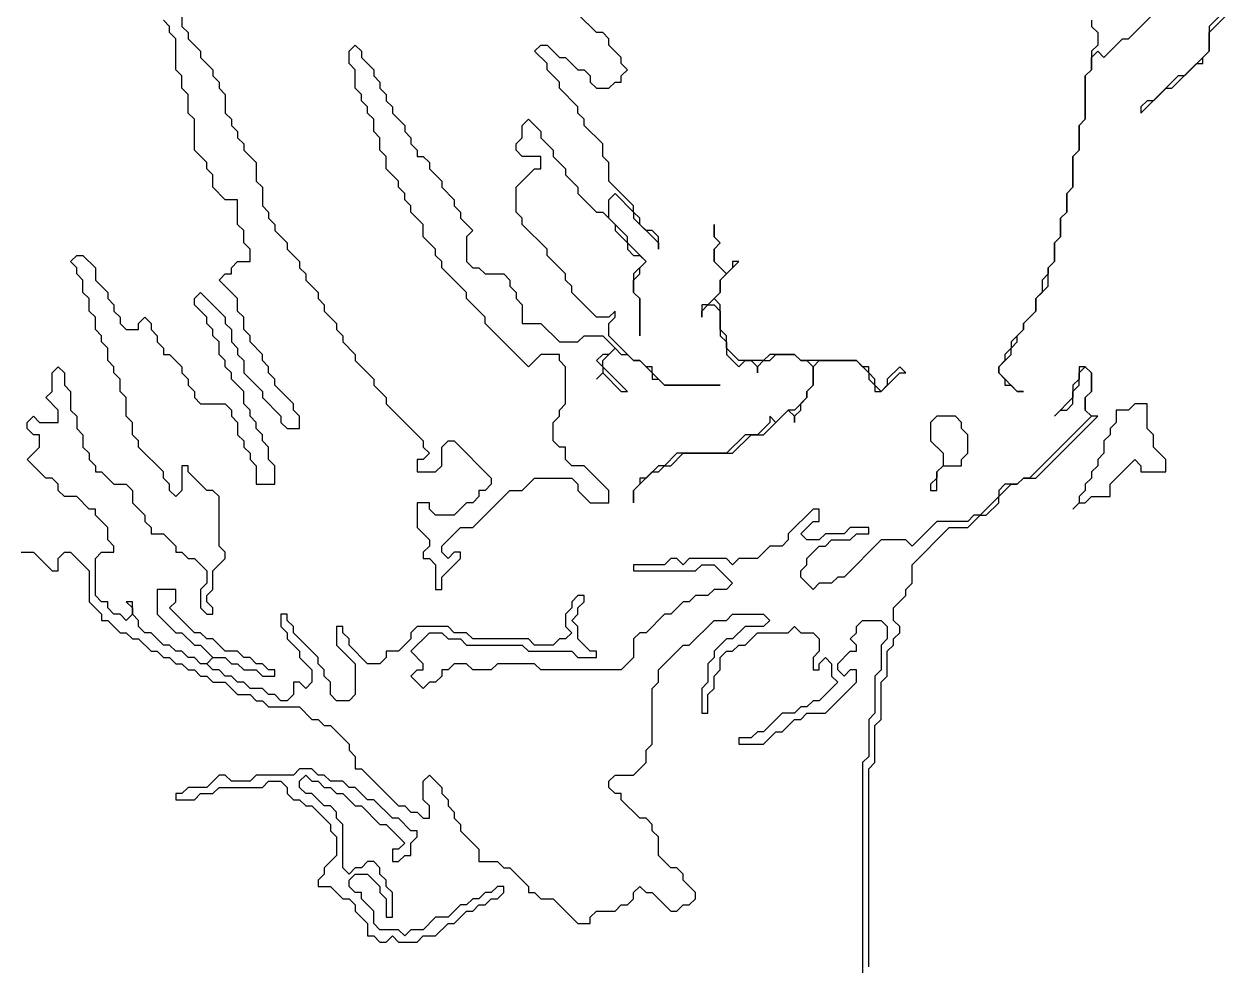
# Model space of a CAD drawing. Header units: metres. Extents: x 0 to 100, y 0 to 129.
# Drawn here: x 49.738 to 54.625, y 109.45 to 113.259 of the extents above; entities that cross this region are included whole.
import ezdxf

# ---------------------------------------------------------------- set-up
doc = ezdxf.new("R2010")
doc.units = ezdxf.units.M

msp = doc.modelspace()

# ---------------------------------------------------------------- linework, layer by layer
for points in [[(54.05, 113.275), (54.05, 113.25), (54.075, 113.225), (54.075, 113.175), (54.05, 113.15), (54.05, 113.075), (54.025, 113.05), (54.025, 112.875), (54, 112.85), (54, 112.75), (53.975, 112.725), (53.975, 112.6), (53.95, 112.575), (53.95, 112.5), (53.925, 112.475), (53.925, 112.4), (53.9, 112.375), (53.9, 112.3), (53.875, 112.275), (53.875, 112.25), (53.85, 112.225), (53.85, 112.175), (53.825, 112.15), (53.825, 112.1), (53.775, 112.05), (53.775, 112.025), (53.725, 111.975), (53.725, 111.95), (53.7, 111.925), (53.7, 111.9), (53.675, 111.875), (53.675, 111.85), (53.7, 111.825), (53.7, 111.8), (53.725, 111.8), (53.75, 111.775), (53.775, 111.775), (53.75, 111.775), (53.675, 111.85), (53.675, 111.875), (53.725, 111.925), (53.725, 111.95), (53.75, 111.975), (53.75, 112), (53.775, 112.025), (53.775, 112.05), (53.825, 112.1), (53.825, 112.15), (53.875, 112.2), (53.875, 112.275), (53.9, 112.3), (53.9, 112.375), (53.925, 112.4), (53.925, 112.475), (53.95, 112.5), (53.95, 112.575), (53.975, 112.6), (53.975, 112.725), (54, 112.75), (54, 112.85), (54.025, 112.875), (54.025, 113.05), (54.05, 113.075), (54.05, 113.125), (54.075, 113.15), (54.1, 113.125), (54.175, 113.2), (54.2, 113.2), (54.575, 113.575)], [(50.375, 113.3), (50.375, 113.25), (50.4, 113.225), (50.4, 113.2), (50.45, 113.15), (50.45, 113.125), (50.5, 113.075), (50.5, 113.05), (50.525, 113.025), (50.525, 113), (50.55, 112.975), (50.55, 112.9), (50.575, 112.875), (50.575, 112.85), (50.6, 112.825), (50.6, 112.8), (50.625, 112.775), (50.625, 112.75), (50.675, 112.7), (50.675, 112.625), (50.7, 112.6), (50.7, 112.525), (50.725, 112.5), (50.725, 112.475), (50.75, 112.45), (50.75, 112.425), (50.8, 112.375), (50.8, 112.35), (50.85, 112.3), (50.85, 112.275), (50.875, 112.25), (50.875, 112.225), (50.925, 112.175), (50.925, 112.15), (50.95, 112.125), (50.95, 112.1), (51, 112.05), (51, 112.025), (51.025, 112), (51.025, 111.975), (51.075, 111.925), (51.075, 111.9), (51.15, 111.825), (51.15, 111.8), (51.2, 111.75), (51.2, 111.725), (51.35, 111.575), (51.35, 111.55), (51.375, 111.525), (51.35, 111.5), (51.325, 111.5), (51.325, 111.45), (51.4, 111.45), (51.425, 111.475), (51.425, 111.55), (51.45, 111.575), (51.475, 111.575), (51.625, 111.425), (51.625, 111.4), (51.6, 111.375), (51.575, 111.375), (51.575, 111.35), (51.55, 111.325), (51.525, 111.325), (51.475, 111.275), (51.4, 111.275), (51.375, 111.3), (51.375, 111.325), (51.325, 111.325), (51.325, 111.225), (51.375, 111.175), (51.375, 111.15), (51.35, 111.125), (51.35, 111.1), (51.375, 111.1), (51.4, 111.075), (51.4, 110.975), (51.425, 110.975), (51.425, 111.025), (51.5, 111.1), (51.5, 111.125), (51.475, 111.125), (51.45, 111.1), (51.425, 111.125), (51.425, 111.15), (51.5, 111.225), (51.55, 111.225), (51.7, 111.375), (51.75, 111.375), (51.8, 111.425), (51.95, 111.425), (51.975, 111.4), (51.975, 111.375), (52.025, 111.325), (52.1, 111.325), (52.1, 111.375), (52, 111.475), (51.95, 111.475), (51.925, 111.5), (51.925, 111.55), (51.9, 111.55), (51.875, 111.575), (51.875, 111.65), (51.9, 111.675), (51.9, 111.7), (51.925, 111.725), (51.925, 111.875), (51.9, 111.9), (51.9, 111.925), (51.825, 111.925), (51.775, 111.875), (51.6, 112.05), (51.6, 112.075), (51.525, 112.15), (51.525, 112.175), (51.425, 112.275), (51.425, 112.3), (51.4, 112.325), (51.4, 112.35), (51.35, 112.4), (51.35, 112.45), (51.3, 112.5), (51.3, 112.525), (51.275, 112.55), (51.275, 112.575), (51.25, 112.6), (51.25, 112.625), (51.2, 112.675), (51.2, 112.725), (51.175, 112.75), (51.175, 112.8), (51.15, 112.825), (51.15, 112.875), (51.125, 112.9), (51.125, 112.925), (51.1, 112.95), (51.1, 112.975), (51.075, 113), (51.075, 113.075), (51.05, 113.1), (51.05, 113.15), (51.075, 113.175), (51.1, 113.15), (51.1, 113.125), (51.15, 113.075), (51.15, 113.05), (51.175, 113.025), (51.175, 113), (51.2, 112.975), (51.2, 112.95), (51.225, 112.925), (51.225, 112.9), (51.275, 112.85), (51.275, 112.825), (51.3, 112.8), (51.3, 112.775), (51.325, 112.75), (51.325, 112.725), (51.35, 112.725), (51.375, 112.7), (51.375, 112.675), (51.425, 112.625), (51.425, 112.6), (51.475, 112.55), (51.475, 112.525), (51.5, 112.5), (51.5, 112.475), (51.55, 112.425), (51.525, 112.4), (51.525, 112.3), (51.55, 112.275), (51.575, 112.275), (51.6, 112.25), (51.675, 112.25), (51.7, 112.225), (51.7, 112.2), (51.725, 112.175), (51.725, 112.15), (51.75, 112.125), (51.75, 112.05), (51.825, 112.05), (51.9, 111.975), (51.975, 111.975), (52, 112), (52.075, 112), (52.125, 111.95), (52.1, 111.925), (52.075, 111.925), (52.05, 111.9), (52.075, 111.875), (52.075, 111.85), (52.05, 111.825), (52.075, 111.85), (52.15, 111.775), (52.175, 111.775), (52.075, 111.875), (52.075, 111.9), (52.125, 111.95), (52.15, 111.925), (52.175, 111.925), (52.2, 111.9), (52.225, 111.9), (52.275, 111.85), (52.275, 111.825), (52.3, 111.825), (52.325, 111.8), (52.55, 111.8), (52.325, 111.8), (52.275, 111.85), (52.275, 111.875), (52.25, 111.875), (52.225, 111.9), (52.2, 111.9), (52.1, 112), (52.1, 112.05), (52.125, 112.075), (52.125, 112.1), (52.1, 112.075), (52.05, 112.075), (51.95, 112.175), (51.95, 112.2), (51.925, 112.225), (51.925, 112.25), (51.85, 112.325), (51.85, 112.35), (51.75, 112.45), (51.75, 112.475), (51.725, 112.5), (51.725, 112.6), (51.8, 112.675), (51.825, 112.675), (51.825, 112.725), (51.75, 112.725), (51.725, 112.75), (51.725, 112.775), (51.75, 112.8), (51.75, 112.85), (51.775, 112.875), (51.825, 112.825), (51.825, 112.8), (51.875, 112.75), (51.875, 112.725), (51.925, 112.675), (51.925, 112.65), (51.975, 112.6), (51.975, 112.575), (52.05, 112.5), (52.075, 112.5), (52.125, 112.45), (52.125, 112.425), (52.175, 112.375), (52.175, 112.35), (52.2, 112.325), (52.225, 112.325), (52.25, 112.3), (52.2, 112.25), (52.2, 112.175), (52.225, 112.15), (52.225, 112), (52.225, 112.15), (52.2, 112.175), (52.2, 112.225), (52.225, 112.25), (52.225, 112.275), (52.25, 112.3), (52.175, 112.375), (52.175, 112.4), (52.1, 112.475), (52.1, 112.55), (52.125, 112.575), (52.2, 112.5), (52.2, 112.475), (52.3, 112.375), (52.3, 112.35), (52.3, 112.4), (52.275, 112.425), (52.25, 112.425), (52.225, 112.45), (52.225, 112.475), (52.2, 112.5), (52.2, 112.525), (52.1, 112.625), (52.1, 112.7), (52.075, 112.725), (52.075, 112.775), (52, 112.85), (52, 112.875), (51.975, 112.9), (51.975, 112.925), (51.9, 113), (51.9, 113.025), (51.85, 113.075), (51.85, 113.1), (51.8, 113.15), (51.825, 113.175), (51.85, 113.175), (51.9, 113.125), (51.925, 113.125), (51.975, 113.075), (52, 113.075), (52.025, 113.05), (52.025, 113.025), (52.05, 113), (52.1, 113), (52.125, 113.025), (52.15, 113.025), (52.15, 113.05), (52.175, 113.075), (52.15, 113.1), (52.15, 113.125), (52.1, 113.175), (52.1, 113.2), (52.075, 113.225), (52.05, 113.225), (51.975, 113.3)], [(54.575, 113.3), (54.525, 113.25), (54.525, 113.15), (54.425, 113.05), (54.4, 113.05), (54.3, 112.95), (54.275, 112.95), (54.25, 112.925), (54.25, 112.9), (54.35, 113), (54.375, 113), (54.475, 113.1), (54.5, 113.1), (54.5, 113.125), (54.525, 113.15), (54.525, 113.225), (54.625, 113.325)], [(53.15, 109.45), (53.15, 110.25), (53.175, 110.275), (53.175, 110.425), (53.2, 110.45), (53.2, 110.6), (53.225, 110.625), (53.225, 110.725), (53.25, 110.75), (53.25, 110.775), (53.275, 110.8), (53.275, 110.825), (53.25, 110.85), (53.25, 110.9), (53.3, 110.95), (53.3, 110.975), (53.325, 111), (53.325, 111.075), (53.475, 111.225), (53.55, 111.225), (53.6, 111.275), (53.625, 111.275), (53.675, 111.325), (53.675, 111.35), (53.725, 111.4), (53.75, 111.4), (53.775, 111.425), (53.825, 111.425), (54.075, 111.675), (54.05, 111.675), (54.025, 111.7), (54.025, 111.75), (54.05, 111.775), (54.05, 111.85), (54.025, 111.875), (54, 111.875), (54, 111.825), (53.975, 111.8), (53.975, 111.75), (53.9, 111.675), (53.925, 111.7), (53.95, 111.7), (53.975, 111.725), (53.975, 111.775), (54, 111.8), (54, 111.85), (54.025, 111.875), (54.05, 111.85), (54.05, 111.775), (54.025, 111.75), (54.025, 111.7), (54.05, 111.675), (53.8, 111.425), (53.775, 111.425), (53.75, 111.4), (53.7, 111.4), (53.675, 111.375), (53.675, 111.35), (53.6, 111.275), (53.575, 111.275), (53.55, 111.25), (53.425, 111.25), (53.325, 111.15), (53.3, 111.175), (53.2, 111.175), (53.05, 111.025), (53.025, 111.025), (53, 111), (52.95, 111), (52.925, 110.975), (52.875, 111.025), (52.875, 111.05), (52.9, 111.075), (52.9, 111.1), (52.95, 111.15), (52.975, 111.15), (53, 111.175), (53.075, 111.175), (53.1, 111.2), (53.15, 111.2), (53.15, 111.225), (53.075, 111.225), (53.05, 111.2), (52.975, 111.2), (52.95, 111.175), (52.9, 111.175), (52.875, 111.2), (52.925, 111.25), (52.95, 111.25), (52.95, 111.3), (52.925, 111.3), (52.825, 111.2), (52.825, 111.175), (52.8, 111.15), (52.75, 111.15), (52.7, 111.1), (52.625, 111.1), (52.6, 111.075), (52.575, 111.1), (52.425, 111.1), (52.4, 111.075), (52.375, 111.1), (52.35, 111.1), (52.325, 111.075), (52.2, 111.075), (52.2, 111.05), (52.45, 111.05), (52.475, 111.075), (52.525, 111.075), (52.6, 111), (52.575, 110.975), (52.525, 110.975), (52.5, 110.95), (52.45, 110.95), (52.425, 110.925), (52.4, 110.925), (52.35, 110.875), (52.325, 110.875), (52.25, 110.8), (52.225, 110.8), (52.2, 110.775), (52.2, 110.7), (52.15, 110.65), (51.825, 110.65), (51.8, 110.675), (51.65, 110.675), (51.625, 110.65), (51.55, 110.65), (51.525, 110.675), (51.475, 110.675), (51.45, 110.65), (51.425, 110.65), (51.425, 110.625), (51.4, 110.6), (51.375, 110.6), (51.35, 110.575), (51.3, 110.625), (51.325, 110.65), (51.35, 110.65), (51.35, 110.675), (51.3, 110.725), (51.375, 110.8), (51.425, 110.8), (51.45, 110.775), (51.5, 110.775), (51.525, 110.75), (51.75, 110.75), (51.775, 110.725), (51.95, 110.725), (51.975, 110.7), (52.05, 110.7), (52.05, 110.725), (52.025, 110.725), (51.975, 110.775), (51.975, 110.825), (51.95, 110.85), (51.975, 110.875), (51.975, 110.9), (52, 110.925), (52, 110.95), (51.975, 110.95), (51.95, 110.925), (51.95, 110.9), (51.925, 110.875), (51.925, 110.825), (51.95, 110.8), (51.925, 110.775), (51.9, 110.775), (51.875, 110.75), (51.8, 110.75), (51.775, 110.775), (51.55, 110.775), (51.525, 110.8), (51.475, 110.8), (51.45, 110.825), (51.325, 110.825), (51.3, 110.8), (51.3, 110.775), (51.25, 110.725), (51.2, 110.725), (51.2, 110.7), (51.175, 110.675), (51.125, 110.675), (51.05, 110.75), (51.05, 110.775), (51.025, 110.8), (51.025, 110.825), (51, 110.825), (51, 110.75), (51.075, 110.675), (51.075, 110.55), (51.05, 110.525), (51, 110.525), (50.975, 110.55), (50.975, 110.6), (50.95, 110.625), (50.95, 110.65), (50.925, 110.675), (50.925, 110.7), (50.825, 110.8), (50.825, 110.825), (50.8, 110.85), (50.8, 110.875), (50.775, 110.875), (50.775, 110.825), (50.8, 110.8), (50.8, 110.775), (50.85, 110.725), (50.85, 110.7), (50.9, 110.65), (50.9, 110.6), (50.875, 110.575), (50.85, 110.6), (50.825, 110.6), (50.825, 110.55), (50.8, 110.525), (50.775, 110.525), (50.75, 110.55), (50.725, 110.55), (50.7, 110.575), (50.65, 110.575), (50.625, 110.6), (50.6, 110.6), (50.575, 110.625), (50.55, 110.625), (50.525, 110.65), (50.5, 110.65), (50.475, 110.675), (50.5, 110.7), (50.55, 110.7), (50.575, 110.675), (50.6, 110.675), (50.625, 110.65), (50.675, 110.65), (50.7, 110.625), (50.75, 110.625), (50.75, 110.65), (50.725, 110.65), (50.7, 110.675), (50.675, 110.675), (50.65, 110.7), (50.625, 110.7), (50.6, 110.725), (50.55, 110.725), (50.5, 110.775), (50.475, 110.775), (50.45, 110.8), (50.425, 110.8), (50.325, 110.9), (50.35, 110.925), (50.35, 110.975), (50.275, 110.975), (50.275, 110.875), (50.35, 110.8), (50.375, 110.8), (50.425, 110.75), (50.45, 110.75), (50.5, 110.7), (50.475, 110.675), (50.45, 110.675), (50.425, 110.7), (50.4, 110.7), (50.375, 110.725), (50.35, 110.725), (50.325, 110.75), (50.3, 110.75), (50.25, 110.8), (50.225, 110.8), (50.2, 110.825), (50.2, 110.85), (50.175, 110.875), (50.175, 110.925), (50.15, 110.925), (50.175, 110.9), (50.175, 110.875), (50.15, 110.85), (50.125, 110.875), (50.1, 110.875), (50.075, 110.9), (50.075, 110.925), (50.05, 110.925), (50.025, 110.95), (50.025, 111.1), (50.05, 111.125), (50.1, 111.125), (50.1, 111.15), (50.075, 111.175), (50.075, 111.225), (50.025, 111.275), (50.025, 111.3), (50, 111.3), (49.95, 111.35), (49.9, 111.35), (49.875, 111.375), (49.875, 111.4), (49.85, 111.425), (49.825, 111.425), (49.75, 111.5), (49.8, 111.55), (49.8, 111.6), (49.775, 111.6), (49.75, 111.625), (49.75, 111.65), (49.775, 111.675), (49.8, 111.65), (49.875, 111.65), (49.875, 111.7), (49.825, 111.75), (49.85, 111.775), (49.85, 111.85), (49.875, 111.875), (49.9, 111.85), (49.9, 111.8), (49.925, 111.775), (49.925, 111.7), (49.95, 111.675), (49.95, 111.625), (49.975, 111.6), (49.975, 111.55), (50, 111.525), (50, 111.5), (50.025, 111.475), (50.025, 111.45), (50.05, 111.45), (50.1, 111.4), (50.15, 111.4), (50.175, 111.375), (50.175, 111.325), (50.225, 111.275), (50.225, 111.25), (50.25, 111.225), (50.25, 111.2), (50.3, 111.2), (50.35, 111.15), (50.35, 111.125), (50.375, 111.125), (50.4, 111.1), (50.425, 111.1), (50.475, 111.05), (50.475, 111), (50.45, 110.975), (50.45, 110.9), (50.475, 110.875), (50.5, 110.875), (50.5, 110.9), (50.475, 110.925), (50.475, 110.95), (50.5, 110.975), (50.5, 111.05), (50.55, 111.1), (50.55, 111.125), (50.525, 111.15), (50.525, 111.35), (50.5, 111.375), (50.475, 111.375), (50.4, 111.45), (50.4, 111.475), (50.375, 111.475), (50.375, 111.375), (50.35, 111.35), (50.325, 111.375), (50.325, 111.4), (50.3, 111.425), (50.3, 111.45), (50.2, 111.55), (50.2, 111.575), (50.175, 111.6), (50.175, 111.65), (50.15, 111.675), (50.15, 111.75), (50.125, 111.775), (50.125, 111.825), (50.1, 111.85), (50.1, 111.875), (50.075, 111.9), (50.075, 111.95), (50.05, 111.975), (50.05, 112), (50.025, 112.025), (50.025, 112.075), (50, 112.1), (50, 112.15), (49.975, 112.175), (49.975, 112.225), (49.95, 112.25), (49.95, 112.275), (49.925, 112.3), (49.95, 112.325), (49.975, 112.325), (50.025, 112.275), (50.025, 112.225), (50.075, 112.175), (50.075, 112.15), (50.1, 112.125), (50.1, 112.1), (50.125, 112.075), (50.125, 112.05), (50.15, 112.025), (50.2, 112.025), (50.2, 112.05), (50.225, 112.075), (50.25, 112.05), (50.25, 112.025), (50.275, 112), (50.275, 111.975), (50.3, 111.95), (50.3, 111.925), (50.325, 111.925), (50.375, 111.875), (50.375, 111.85), (50.4, 111.825), (50.4, 111.8), (50.425, 111.775), (50.425, 111.75), (50.45, 111.725), (50.55, 111.725), (50.575, 111.7), (50.575, 111.675), (50.6, 111.65), (50.6, 111.6), (50.625, 111.575), (50.625, 111.55), (50.65, 111.525), (50.65, 111.5), (50.675, 111.475), (50.675, 111.4), (50.75, 111.4), (50.75, 111.475), (50.725, 111.5), (50.725, 111.55), (50.7, 111.575), (50.7, 111.6), (50.675, 111.625), (50.675, 111.65), (50.65, 111.675), (50.65, 111.7), (50.625, 111.725), (50.625, 111.775), (50.575, 111.825), (50.575, 111.85), (50.55, 111.875), (50.55, 111.9), (50.525, 111.925), (50.525, 111.975), (50.5, 112), (50.5, 112.025), (50.475, 112.05), (50.475, 112.075), (50.425, 112.125), (50.425, 112.15), (50.45, 112.175), (50.55, 112.075), (50.55, 112.05), (50.575, 112.025), (50.575, 111.975), (50.6, 111.95), (50.6, 111.925), (50.625, 111.9), (50.625, 111.85), (50.7, 111.775), (50.7, 111.75), (50.775, 111.675), (50.775, 111.65), (50.8, 111.625), (50.85, 111.625), (50.85, 111.675), (50.825, 111.7), (50.825, 111.725), (50.75, 111.8), (50.75, 111.825), (50.725, 111.85), (50.725, 111.875), (50.7, 111.9), (50.7, 111.925), (50.65, 111.975), (50.65, 112), (50.625, 112.025), (50.625, 112.075), (50.6, 112.1), (50.6, 112.15), (50.525, 112.225), (50.55, 112.25), (50.575, 112.25), (50.575, 112.275), (50.6, 112.3), (50.65, 112.3), (50.65, 112.35), (50.625, 112.375), (50.625, 112.425), (50.6, 112.45), (50.6, 112.55), (50.55, 112.55), (50.5, 112.6), (50.5, 112.65), (50.475, 112.675), (50.475, 112.7), (50.425, 112.75), (50.425, 112.875), (50.4, 112.9), (50.4, 112.975), (50.375, 113), (50.375, 113.05), (50.35, 113.075), (50.35, 113.2), (50.325, 113.225), (50.325, 113.25), (50.3, 113.275)], [(52.525, 112.45), (52.525, 112.4), (52.55, 112.375), (52.525, 112.35), (52.525, 112.3), (52.575, 112.25), (52.55, 112.225), (52.55, 112.175), (52.5, 112.125), (52.475, 112.125), (52.475, 112.075), (52.475, 112.1), (52.5, 112.125), (52.525, 112.125), (52.55, 112.1), (52.55, 112), (52.575, 111.975), (52.575, 111.925), (52.625, 111.875), (52.65, 111.9), (52.675, 111.9), (52.7, 111.875), (52.7, 111.85), (52.7, 111.875), (52.725, 111.9), (52.75, 111.9), (52.775, 111.925), (52.85, 111.925), (52.875, 111.9), (52.9, 111.9), (52.925, 111.875), (52.925, 111.8), (52.9, 111.775), (52.9, 111.75), (52.85, 111.7), (52.825, 111.7), (52.775, 111.65), (52.75, 111.675), (52.75, 111.65), (52.7, 111.6), (52.65, 111.6), (52.575, 111.525), (52.375, 111.525), (52.325, 111.475), (52.3, 111.475), (52.25, 111.425), (52.225, 111.425), (52.225, 111.4), (52.2, 111.375), (52.2, 111.325), (52.2, 111.375), (52.275, 111.45), (52.3, 111.45), (52.325, 111.475), (52.35, 111.475), (52.4, 111.525), (52.6, 111.525), (52.675, 111.6), (52.725, 111.6), (52.825, 111.7), (52.85, 111.675), (52.85, 111.65), (52.85, 111.675), (52.875, 111.7), (52.875, 111.725), (52.9, 111.75), (52.9, 111.775), (52.925, 111.8), (52.925, 111.875), (52.95, 111.9), (53.1, 111.9), (53.15, 111.85), (53.15, 111.825), (53.175, 111.8), (53.175, 111.775), (53.2, 111.775), (53.275, 111.85), (53.3, 111.85), (53.275, 111.875), (53.225, 111.825), (53.225, 111.8), (53.2, 111.775), (53.175, 111.8), (53.175, 111.825), (53.15, 111.85), (53.15, 111.875), (53.125, 111.875), (53.1, 111.9), (52.875, 111.9), (52.85, 111.925), (52.75, 111.925), (52.725, 111.9), (52.625, 111.9), (52.575, 111.95), (52.575, 112), (52.55, 112.025), (52.55, 112.125), (52.525, 112.15), (52.55, 112.175), (52.55, 112.225), (52.625, 112.3), (52.6, 112.3), (52.6, 112.275), (52.575, 112.25), (52.525, 112.3), (52.525, 112.35), (52.55, 112.375), (52.525, 112.4), (52.525, 112.45)], [(54.225, 111.725), (54.2, 111.7), (54.15, 111.7), (54.15, 111.65), (54.125, 111.625), (54.125, 111.6), (54.1, 111.575), (54.1, 111.525), (54.075, 111.5), (54.075, 111.475), (54.05, 111.45), (54.05, 111.425), (54.025, 111.4), (54.025, 111.375), (54, 111.35), (54, 111.325), (53.975, 111.3), (54, 111.325), (54.025, 111.325), (54.05, 111.35), (54.125, 111.35), (54.125, 111.4), (54.225, 111.5), (54.25, 111.475), (54.25, 111.45), (54.35, 111.45), (54.35, 111.5), (54.3, 111.55), (54.3, 111.6), (54.275, 111.625), (54.275, 111.725), (54.225, 111.725)], [(53.425, 111.675), (53.4, 111.65), (53.4, 111.575), (53.45, 111.525), (53.45, 111.475), (53.425, 111.45), (53.425, 111.425), (53.4, 111.4), (53.4, 111.375), (53.425, 111.375), (53.425, 111.45), (53.45, 111.475), (53.525, 111.475), (53.525, 111.5), (53.55, 111.525), (53.55, 111.6), (53.525, 111.625), (53.525, 111.65), (53.5, 111.675), (53.425, 111.675)], [(49.725, 111.125), (49.775, 111.125), (49.85, 111.05), (49.875, 111.05), (49.875, 111.1), (49.9, 111.125), (49.925, 111.125), (50, 111.05), (50, 110.925), (50.05, 110.875), (50.05, 110.85), (50.075, 110.85), (50.125, 110.8), (50.15, 110.8), (50.175, 110.775), (50.2, 110.775), (50.25, 110.725), (50.275, 110.725), (50.3, 110.7), (50.325, 110.7), (50.35, 110.675), (50.375, 110.675), (50.4, 110.65), (50.425, 110.65), (50.45, 110.625), (50.475, 110.625), (50.5, 110.6), (50.55, 110.6), (50.6, 110.55), (50.65, 110.55), (50.675, 110.525), (50.7, 110.525), (50.725, 110.5), (50.85, 110.5), (50.9, 110.45), (50.925, 110.45), (50.95, 110.425), (50.975, 110.425), (51.05, 110.35), (51.05, 110.325), (51.075, 110.3), (51.075, 110.25), (51.1, 110.25), (51.25, 110.1), (51.275, 110.1), (51.3, 110.075), (51.325, 110.075), (51.35, 110.05), (51.375, 110.05), (51.375, 110.1), (51.35, 110.125), (51.35, 110.2), (51.375, 110.225), (51.425, 110.175), (51.425, 110.15), (51.45, 110.125), (51.45, 110.1), (51.475, 110.075), (51.475, 110.05), (51.5, 110.025), (51.5, 110), (51.575, 109.925), (51.575, 109.875), (51.65, 109.875), (51.675, 109.85), (51.7, 109.85), (51.775, 109.775), (51.775, 109.75), (51.8, 109.75), (51.825, 109.725), (51.875, 109.725), (51.975, 109.625), (52.025, 109.625), (52.025, 109.65), (52.05, 109.675), (52.125, 109.675), (52.15, 109.7), (52.175, 109.7), (52.2, 109.725), (52.2, 109.75), (52.225, 109.775), (52.25, 109.75), (52.275, 109.75), (52.35, 109.675), (52.375, 109.675), (52.4, 109.7), (52.425, 109.7), (52.45, 109.725), (52.45, 109.75), (52.4, 109.8), (52.4, 109.825), (52.375, 109.85), (52.35, 109.85), (52.3, 109.9), (52.3, 109.975), (52.275, 110), (52.275, 110.025), (52.25, 110.05), (52.225, 110.05), (52.15, 110.125), (52.15, 110.15), (52.125, 110.15), (52.1, 110.175), (52.1, 110.2), (52.125, 110.225), (52.2, 110.225), (52.25, 110.275), (52.25, 110.325), (52.275, 110.35), (52.275, 110.575), (52.3, 110.6), (52.3, 110.65), (52.4, 110.75), (52.425, 110.75), (52.525, 110.85), (52.575, 110.85), (52.6, 110.875), (52.725, 110.875), (52.75, 110.85), (52.725, 110.825), (52.65, 110.825), (52.6, 110.775), (52.575, 110.775), (52.525, 110.725), (52.525, 110.7), (52.5, 110.675), (52.5, 110.6), (52.475, 110.575), (52.475, 110.475), (52.5, 110.475), (52.5, 110.55), (52.525, 110.575), (52.525, 110.625), (52.55, 110.65), (52.55, 110.7), (52.575, 110.725), (52.6, 110.725), (52.625, 110.75), (52.65, 110.75), (52.7, 110.8), (52.825, 110.8), (52.85, 110.825), (52.875, 110.8), (52.925, 110.8), (52.95, 110.775), (52.95, 110.725), (52.925, 110.7), (52.925, 110.65), (52.95, 110.65), (52.95, 110.675), (52.975, 110.7), (53, 110.675), (53, 110.625), (53.025, 110.6), (52.95, 110.525), (52.925, 110.525), (52.9, 110.5), (52.875, 110.5), (52.85, 110.475), (52.8, 110.475), (52.725, 110.4), (52.7, 110.4), (52.675, 110.375), (52.625, 110.375), (52.625, 110.35), (52.725, 110.35), (52.775, 110.4), (52.8, 110.4), (52.85, 110.45), (52.875, 110.45), (52.9, 110.475), (52.975, 110.475), (53.1, 110.6), (53.1, 110.65), (53.075, 110.65), (53.05, 110.625), (53.025, 110.65), (53.025, 110.675), (53.075, 110.725), (53.1, 110.725), (53.1, 110.75), (53.075, 110.775), (53.1, 110.8), (53.1, 110.825), (53.125, 110.85), (53.2, 110.85), (53.225, 110.825), (53.225, 110.775), (53.2, 110.75), (53.2, 110.65), (53.175, 110.625), (53.175, 110.475), (53.15, 110.45), (53.15, 110.3), (53.125, 110.275), (53.125, 109.425)], [(50.85, 110.25), (50.825, 110.225), (50.675, 110.225), (50.65, 110.2), (50.575, 110.2), (50.55, 110.225), (50.525, 110.225), (50.475, 110.175), (50.4, 110.175), (50.375, 110.15), (50.35, 110.15), (50.35, 110.125), (50.425, 110.125), (50.45, 110.15), (50.5, 110.15), (50.525, 110.175), (50.7, 110.175), (50.725, 110.2), (50.775, 110.2), (50.8, 110.175), (50.8, 110.15), (50.825, 110.125), (50.85, 110.125), (50.875, 110.1), (50.9, 110.1), (50.975, 110.025), (50.975, 110), (51, 109.975), (51, 109.9), (50.95, 109.85), (50.95, 109.825), (50.925, 109.8), (50.925, 109.775), (50.975, 109.775), (51.025, 109.725), (51.05, 109.725), (51.075, 109.7), (51.075, 109.675), (51.125, 109.625), (51.125, 109.575), (51.15, 109.575), (51.175, 109.55), (51.2, 109.55), (51.225, 109.575), (51.25, 109.55), (51.325, 109.55), (51.35, 109.575), (51.4, 109.575), (51.45, 109.625), (51.475, 109.625), (51.525, 109.675), (51.55, 109.675), (51.575, 109.7), (51.6, 109.7), (51.625, 109.725), (51.65, 109.725), (51.675, 109.75), (51.675, 109.775), (51.65, 109.775), (51.625, 109.75), (51.6, 109.75), (51.575, 109.725), (51.55, 109.725), (51.525, 109.7), (51.5, 109.7), (51.45, 109.65), (51.4, 109.65), (51.35, 109.6), (51.3, 109.6), (51.275, 109.575), (51.25, 109.6), (51.175, 109.6), (51.15, 109.625), (51.15, 109.675), (51.1, 109.725), (51.1, 109.75), (51.075, 109.75), (51.05, 109.775), (51.05, 109.8), (51.075, 109.825), (51.125, 109.825), (51.175, 109.775), (51.175, 109.75), (51.2, 109.725), (51.2, 109.65), (51.225, 109.65), (51.225, 109.75), (51.2, 109.775), (51.2, 109.8), (51.175, 109.825), (51.175, 109.85), (51.15, 109.875), (51.125, 109.875), (51.1, 109.85), (51.075, 109.85), (51.05, 109.825), (51.025, 109.85), (51.025, 110.025), (51, 110.05), (51, 110.075), (50.975, 110.1), (50.95, 110.1), (50.9, 110.15), (50.875, 110.15), (50.85, 110.175), (50.85, 110.2), (50.875, 110.225), (50.9, 110.2), (50.925, 110.2), (50.95, 110.175), (50.975, 110.175), (51, 110.15), (51.025, 110.15), (51.075, 110.1), (51.1, 110.1), (51.175, 110.025), (51.2, 110.025), (51.275, 109.95), (51.25, 109.925), (51.225, 109.925), (51.225, 109.875), (51.25, 109.875), (51.275, 109.9), (51.3, 109.9), (51.3, 109.95), (51.325, 109.975), (51.325, 110), (51.3, 110), (51.25, 110.05), (51.225, 110.05), (51.15, 110.125), (51.125, 110.125), (51.075, 110.175), (51.05, 110.175), (51.025, 110.2), (50.975, 110.2), (50.95, 110.225), (50.925, 110.225), (50.9, 110.25), (50.85, 110.25)]]:
    msp.add_lwpolyline(points)

doc.saveas('drawing.dxf')
